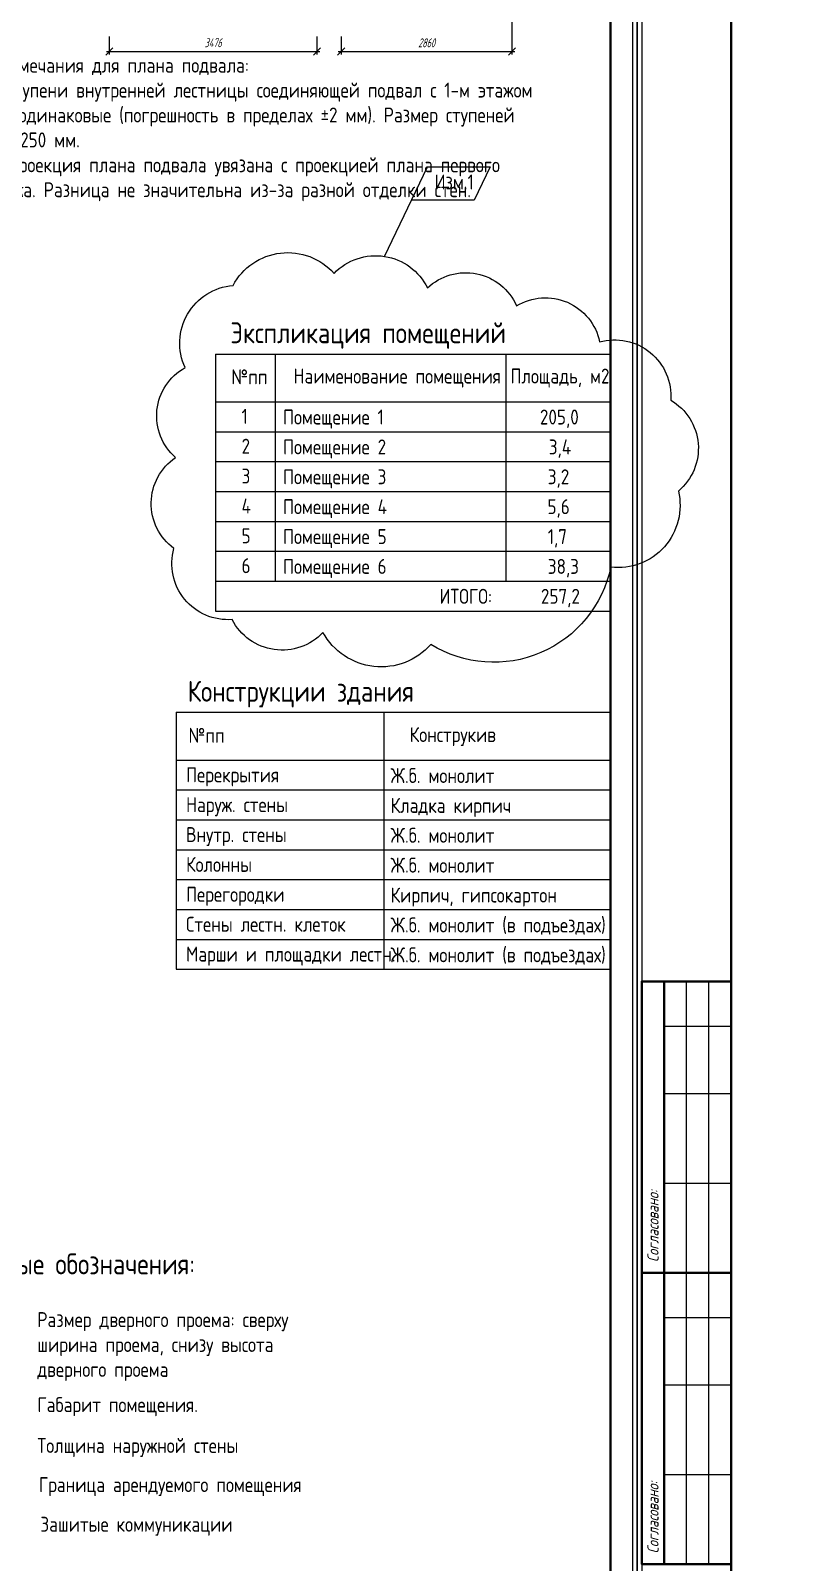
# Model space of a CAD drawing. Header units: millimetres. Extents: x -85477 to 745244, y -3684 to 128206.
# Drawn here: x 566711 to 579595, y 59667 to 85296 of the extents above; entities that cross this region are included whole.
import ezdxf

# ---------------------------------------------------------------- set-up
doc = ezdxf.new("R2010")
doc.units = ezdxf.units.MM
doc.layers.add('РАЗМЕРЫ', color=5, linetype='Continuous', lineweight=15)
doc.layers.add('ФОРМАТ', color=7, linetype='Continuous')
doc.styles.add('ism - 01', font='simplex.shx', dxfattribs={"width": 0.62, "oblique": 15, "height": 150})
doc.styles.add('ism - 02', font='simplex.shx', dxfattribs={"width": 0.8, "oblique": 15, "height": 150})
doc.styles.get("Standard").update_dxf_attribs({"font": 'arial.ttf'})
doc.styles.add('TITLE', font='romant.shx', dxfattribs={"width": 0.8})
doc.dimstyles.new('ism - 01', dxfattribs={"dimtxt": 150, "dimasz": 120, "dimexe": 50, "dimexo": 100, "dimgap": 65, "dimtad": 1, "dimdec": 0, "dimtxsty": 'ism - 01', "dimblk": 'OBLIQUE', "dimcen": 0, "dimdle": 50, "dimadec": 0, "dimazin": 0, "dimtfac": 1, "dimtdec": 0, "dimtmove": 0, "dimatfit": 3, "dimldrblk": 'OBLIQUE', "dimfxl": 1, "dimlwd": -1, "dimlwe": -1, "dimarcsym": 0})
doc.dimstyles.new('горизонтальный М100', dxfattribs={"dimscale": 100, "dimtxt": 3, "dimasz": 2, "dimexe": 2, "dimexo": 1, "dimgap": 1, "dimtad": 1, "dimtih": 1, "dimtoh": 1, "dimdec": 0, "dimzin": 1, "dimdsep": 46, "dimtxsty": 'Standard', "dimblk": 'OBLIQUE', "dimcen": 0, "dimdle": 2, "dimadec": 0, "dimazin": 0, "dimtfac": 1, "dimtdec": 0, "dimtmove": 0, "dimatfit": 3, "dimfxl": 1, "dimtolj": 1, "dimtzin": 0, "dimarcsym": 0})

# ---------------------------------------------------------------- blocks, each defined once
blk = doc.blocks.new('*D318')
at = {"layer": 'Defpoints', "color": 0, "linetype": 'ByBlock', "ltscale": 1.333333, "transparency": 16777216}
for p in [(0, 594), (0, 594), (0, 0)]:
    blk.add_point(p, dxfattribs=at)
at = {"layer": 'ФОРМАТ', "color": 0, "linetype": 'ByBlock', "lineweight": -2, "ltscale": 1.333333, "transparency": 16777216}
blk.add_line((0, 0), (0, 594), dxfattribs=at)
at = {"layer": 'ФОРМАТ', "color": 0, "linetype": 'ByBlock', "lineweight": -2, "ltscale": 1.333333, "transparency": 16777216, "insert": (-25.29, 3.78), "char_height": 150, "attachment_point": 5, "style": 'ism - 02'}
blk.add_mtext('\\A1;{\\H0.012x;594}', dxfattribs=at)
blk = doc.blocks.new('_None')
blk = doc.blocks.new('_Oblique')
at = {"color": 0, "lineweight": -2}
blk.add_line((-0.5, -0.5), (0.5, 0.5), dxfattribs=at)
blk = doc.blocks.new('*D1230')
at = {"layer": 'Defpoints', "color": 0}
for p in [(568028, 85297), (571504, 85299), (571504, 84946)]:
    blk.add_point(p, dxfattribs=at)
at = {"layer": 'РАЗМЕРЫ', "color": 0}
for p, q in [((568028, 85197), (568028, 84896)), ((571504, 85199), (571504, 84896)), ((567978, 84946), (571554, 84946))]:
    blk.add_line(p, q, dxfattribs=at)
at = {"layer": 'РАЗМЕРЫ', "color": 0, "xscale": 120, "yscale": 120, "zscale": 120, "rotation": 180}
blk.add_blockref('_Oblique', (568028, 84946), dxfattribs=at)
at = {"layer": 'РАЗМЕРЫ', "color": 0, "xscale": 120, "yscale": 120, "zscale": 120}
blk.add_blockref('_Oblique', (571504, 84946), dxfattribs=at)
at = {"layer": 'РАЗМЕРЫ', "color": 0, "insert": (569766, 85094), "char_height": 150, "attachment_point": 5, "style": 'ism - 01'}
blk.add_mtext('3476', dxfattribs=at)
blk = doc.blocks.new('*D1231')
at = {"layer": 'Defpoints', "color": 0}
for p in [(574768, 86196), (571908, 85299), (574768, 84946)]:
    blk.add_point(p, dxfattribs=at)
at = {"layer": 'РАЗМЕРЫ', "color": 0}
for p, q in [((574768, 86096), (574768, 84896)), ((571908, 85199), (571908, 84896)), ((571858, 84946), (574818, 84946))]:
    blk.add_line(p, q, dxfattribs=at)
at = {"layer": 'РАЗМЕРЫ', "color": 0, "xscale": 120, "yscale": 120, "zscale": 120, "rotation": 180}
blk.add_blockref('_Oblique', (571908, 84946), dxfattribs=at)
at = {"layer": 'РАЗМЕРЫ', "color": 0, "xscale": 120, "yscale": 120, "zscale": 120}
blk.add_blockref('_Oblique', (574768, 84946), dxfattribs=at)
at = {"layer": 'РАЗМЕРЫ', "color": 0, "insert": (573338, 85092), "char_height": 150, "attachment_point": 5, "style": 'ism - 01'}
blk.add_mtext('2860', dxfattribs=at)
blk = doc.blocks.new('*U316')
at = {"layer": 'ФОРМАТ', "linetype": 'ByBlock', "lineweight": -2, "ltscale": 1.333333}
for p, q in [((-420, 594), (-420, 0)), ((0, 0), (0, 594))]:
    blk.add_line(p, q, dxfattribs=at)
at = {"layer": 'ФОРМАТ', "linetype": 'ByBlock', "lineweight": -2}
for p, q in [((-409, 156), (-409, 221)), ((-404, 156), (-404, 221)), ((-409, 91), (-409, 156)), ((-404, 91), (-404, 156))]:
    blk.add_line(p, q, dxfattribs=at)
at = {"layer": 'ФОРМАТ', "linetype": 'ByBlock', "lineweight": -2, "ltscale": 1.333333}
blk.add_lwpolyline([(-419, 1), (-1, 1), (-1, 593), (-419, 593)], close=True, dxfattribs=at)
at = {"layer": 'ФОРМАТ', "linetype": 'ByBlock', "lineweight": 40}
blk.add_lwpolyline([(-399, 588), (-6, 588), (-6, 6), (-399, 6)], close=True, dxfattribs=at)
for points in [[(-399, 221), (-419, 221), (-419, 156), (-399, 156)], [(-414, 156), (-414, 221)], [(-399, 156), (-419, 156), (-419, 91), (-399, 91)], [(-414, 91), (-414, 156)]]:
    blk.add_lwpolyline(points, dxfattribs=at)
at = {"layer": 'ФОРМАТ', "linetype": 'ByBlock', "lineweight": -2}
for points in [[(-414, 211), (-399, 211)], [(-414, 196), (-399, 196)], [(-414, 176), (-399, 176)], [(-414, 146), (-399, 146)], [(-414, 131), (-399, 131)], [(-414, 111), (-399, 111)]]:
    blk.add_lwpolyline(points, dxfattribs=at)
at = {"layer": 'ФОРМАТ', "linetype": 'ByBlock', "lineweight": -2, "style": 'ism - 02', "oblique": 15, "width": 0.8}
blk.add_text('Согласовано:', height=2.5, rotation=90, dxfattribs=at).set_placement((-415.23, 158.37))
at = {"layer": 'ФОРМАТ', "lineweight": -2, "style": 'ism - 02', "oblique": 15, "width": 0.8}
blk.add_text('Согласовано:', height=2.5, rotation=90, dxfattribs=at).set_placement((-415.23, 93.37))
at = {"layer": 'ФОРМАТ', "linetype": 'ByBlock', "lineweight": -2, "ltscale": 1.333333}
dim = blk.add_linear_dim(base=(0, 594), p1=(0, 0), p2=(0, 594), angle=90, text='{\\H0.012x;<>}', dimstyle='горизонтальный М100', override={"dimscale": 1, "dimasz": 0, "dimexe": 0, "dimexo": 0, "dimtxsty": 'ism - 02', "dimblk1": 'None', "dimblk2": 'None', "dimsah": 1, "dimdle": 0, "dimse1": 1, "dimse2": 1, "dimtmove": 2, "dimfxl": 0}, dxfattribs=at)
dim.commit()
dim.dimension.update_dxf_attribs({"geometry": '*D318', "text_midpoint": (-25.29, 3.78), "dimtype": 160})

msp = doc.modelspace()

# ---------------------------------------------------------------- linework, layer by layer
at = {"color": 1}
for p, q in [((572635.1, 81519.3), (573351.4, 83018.5)), ((573351.4, 83018.5), (574403.2, 83018.5)), ((574403.2, 83018.5), (574136.8, 82460.9)), ((574136.8, 82460.9), (573085, 82460.9)), ((569802.9, 79884.8), (576414.2, 79884.8)), ((569802.9, 79884.8), (569802.9, 75584.8)), ((570802.9, 79884.8), (570802.9, 76084.8)), ((574666.9, 79884.8), (574666.9, 76084.8)), ((569802.9, 79084.8), (576414.2, 79084.8)), ((569802.9, 78584.8), (576414.2, 78584.8)), ((569802.9, 78084.8), (576414.2, 78084.8)), ((569802.9, 77584.8), (576414.2, 77584.8)), ((569802.9, 77084.8), (576414.2, 77084.8)), ((569802.9, 76584.8), (576414.2, 76584.8)), ((569802.9, 76084.8), (576414.2, 76084.8)), ((569802.9, 75584.8), (576414.2, 75584.8))]:
    msp.add_line(p, q, dxfattribs=at)
for p, q in [((569147.3, 73891.5), (576414.2, 73891.5)), ((569147.3, 73891.5), (569147.3, 69591.5)), ((572622.5, 73886), (572622.5, 69591.5)), ((576414.2, 73891.5), (576414.2, 69591.5)), ((569147.3, 73091.5), (576414.2, 73091.5)), ((569147.3, 72591.5), (576414.2, 72591.5)), ((569147.3, 72091.5), (576414.2, 72091.5)), ((569147.3, 71591.5), (576414.2, 71591.5)), ((569147.3, 71091.5), (576414.2, 71091.5)), ((569147.3, 70591.5), (576414.2, 70591.5)), ((569147.3, 70091.5), (576414.2, 70091.5)), ((569147.3, 69591.5), (576414.2, 69591.5))]:
    msp.add_line(p, q)
msp.add_lwpolyline([(573410.3, 75027.2, -0.520567), (571604, 75227.9, -0.520567), (570084.5, 75442.9, -0.520567), (569109.7, 76632.8, -0.520567), (569138.3, 78152.3, -0.520567), (569296, 79657.5, -0.520567), (570098.8, 81033.7, -0.520567), (571790.4, 81234.4, -0.520567), (573352.9, 80990.7, -0.520567), (574843.8, 80689.7, -0.520567), (576234.4, 80087.6, -0.520567), (577424.2, 79112.8, -0.520567), (577553.2, 77593.2, -0.520567), (576420.7, 76317.4, -0.520567)], format="xyb", close=True, dxfattribs=at)

# ---------------------------------------------------------------- block references
at = {"layer": 'ФОРМАТ', "ltscale": 1.333333, "xscale": 75, "yscale": 75, "zscale": 75}
for p in [(576864.2, 52813.5), (608364.2, 52813.5)]:
    msp.add_blockref('*U316', p, dxfattribs=at)

# ---------------------------------------------------------------- texts
at = {"color": 0, "lineweight": 25, "attachment_point": 1, "style": 'TITLE'}
for s, insert, char_height, own_width in [('Примечания для плана подвала: \\P1. Ступени внутренней лестницы соединяющей подвал с 1-м этажом все одинаковые (погрешность в пределах {\\A1;%%p2} мм). Размер ступеней 200х250 мм.\\P2. Проекция плана подвала увязана с проекцией плана первого этажа. Разница не значительна из-за разной отделки стен.', (565991.2, 84843), 250, 10083.333), ('Условные обозначения:', (565310.9, 64835.4), 350, 4666.331), ('Размер дверного проема: сверху ширина проема, снизу высота дверного проема', (566821.6, 63853.4), 250, 4666.331), ('Габарит помещения.', (566823.5, 62430.6), 250, 4666.331), ('Толщина наружной стены', (566823.5, 61747.7), 250, 4666.331), ('Граница арендуемого помещения', (566849.1, 61092.7), 250, 4666.331), ('Зашитые коммуникации', (566874.6, 60429.8), 250, 4666.331)]:
    msp.add_mtext_dynamic_manual_height_columns(s, width=6363.628, gutter_width=1500, heights=[0], dxfattribs=dict(at, insert=insert, char_height=char_height)).dxf.set("width", own_width)
at = {"color": 1, "lineweight": 25, "attachment_point": 1, "style": 'TITLE'}
for s, insert, char_height in [('Изм.1', (573472.9, 82889.1), 250), ('Экспликация помещений', (570055, 80416.1), 350), ('№пп', (570069.6, 79628.5), 250), ('Наименование помещения', (571110.9, 79641.4), 250), ('Площадь, м2', (574741.8, 79641.4), 250), ('1', (570241.7, 78968), 250), ('Помещение 1', (570934.8, 78955.9), 250), ('205,0 ', (575235.2, 78955.9), 250), ('2', (570241.7, 78468), 250), ('Помещение 2', (570934.8, 78455.9), 250), ('3,4 ', (575383.9, 78455.9), 250), ('3', (570241.7, 77968), 250), ('Помещение 3', (570934.8, 77955.9), 250), ('3,2 ', (575366.9, 77955.9), 250), ('4', (570241.7, 77468), 250), ('Помещение 4', (570934.8, 77455.9), 250), ('5,6', (575361.3, 77455.9), 250), ('5', (570241.7, 76968), 250), ('Помещение 5', (570934.8, 76955.9), 250), ('1,7', (575366.9, 76955.9), 250), ('6', (570241.7, 76468), 250), ('Помещение 6', (570934.8, 76455.9), 250), ('38,3', (575366.9, 76455.9), 250), ('ИТОГО:', (573554.9, 75955.9), 250), ('257,2', (575251.6, 75955.9), 250)]:
    msp.add_mtext_dynamic_manual_height_columns(s, width=6363.628, gutter_width=1500, heights=[0], dxfattribs=dict(at, insert=insert, char_height=char_height)).dxf.set("width", 4666.331)
at = {"lineweight": 25, "attachment_point": 1, "style": 'TITLE'}
for s, insert, char_height, own_width in [('Конструкции здания', (569339.2, 74417.6), 350, 4666.331), ('№пп', (569353.9, 73630), 250, 4666.331), ('Конструкив', (573055.4, 73642.6), 250, 4666.331), ('Перекрытия', (569312, 72969.5), 250, 4666.331), ('Ж.б. монолит', (572735.6, 72957.1), 250, 4666.331), ('Наруж. стены', (569312, 72469.5), 250, 4666.331), ('Кладка кирпич', (572735.6, 72457.1), 250, 4666.331), ('Внутр. стены', (569312, 71969.5), 250, 2755.22), ('Ж.б. монолит', (572735.6, 71957.1), 250, 4666.331), ('Колонны', (569312, 71469.5), 250, 4666.331), ('Ж.б. монолит', (572735.6, 71457.1), 250, 4666.331), ('Перегородки', (569312, 70969.5), 250, 4666.331), ('Кирпич, гипсокартон', (572735.6, 70957.1), 250, 4666.331), ('Ж.б. монолит (в подъездах)', (572735.6, 70457.1), 250, 4666.331), ('Стены лестн. клеток', (569312, 70469.5), 250, 4666.331), ('Марши и площадки лестн.', (569312, 69969.5), 250, 4666.331), ('Ж.б. монолит (в подъездах)', (572735.6, 69957.1), 250, 4666.331)]:
    msp.add_mtext_dynamic_manual_height_columns(s, width=6363.628, gutter_width=1500, heights=[0], dxfattribs=dict(at, insert=insert, char_height=char_height)).dxf.set("width", own_width)

# ---------------------------------------------------------------- dimensions: what is measured, and where the dimension line sits
at = {"layer": 'РАЗМЕРЫ'}
dim = msp.add_linear_dim(base=(574767.5, 84946.2), p1=(571907.5, 85298.7), p2=(574767.5, 86195.7), dimstyle='ism - 01', override={"dimlfac": 1, "dimtxsty": 'ism - 01', "dimtolj": 0}, dxfattribs=at)
dim.commit()
dim.dimension.update_dxf_attribs({"geometry": '*D1231', "text_midpoint": (573337.5, 85092)})
dim = msp.add_linear_dim(base=(571503.5, 84946.2), p1=(568027.5, 85296.7), p2=(571503.5, 85298.7), dimstyle='ism - 01', dxfattribs=at)
dim.commit()
dim.dimension.update_dxf_attribs({"geometry": '*D1230', "text_midpoint": (569765.5, 85093.6)})

doc.saveas('drawing.dxf')
